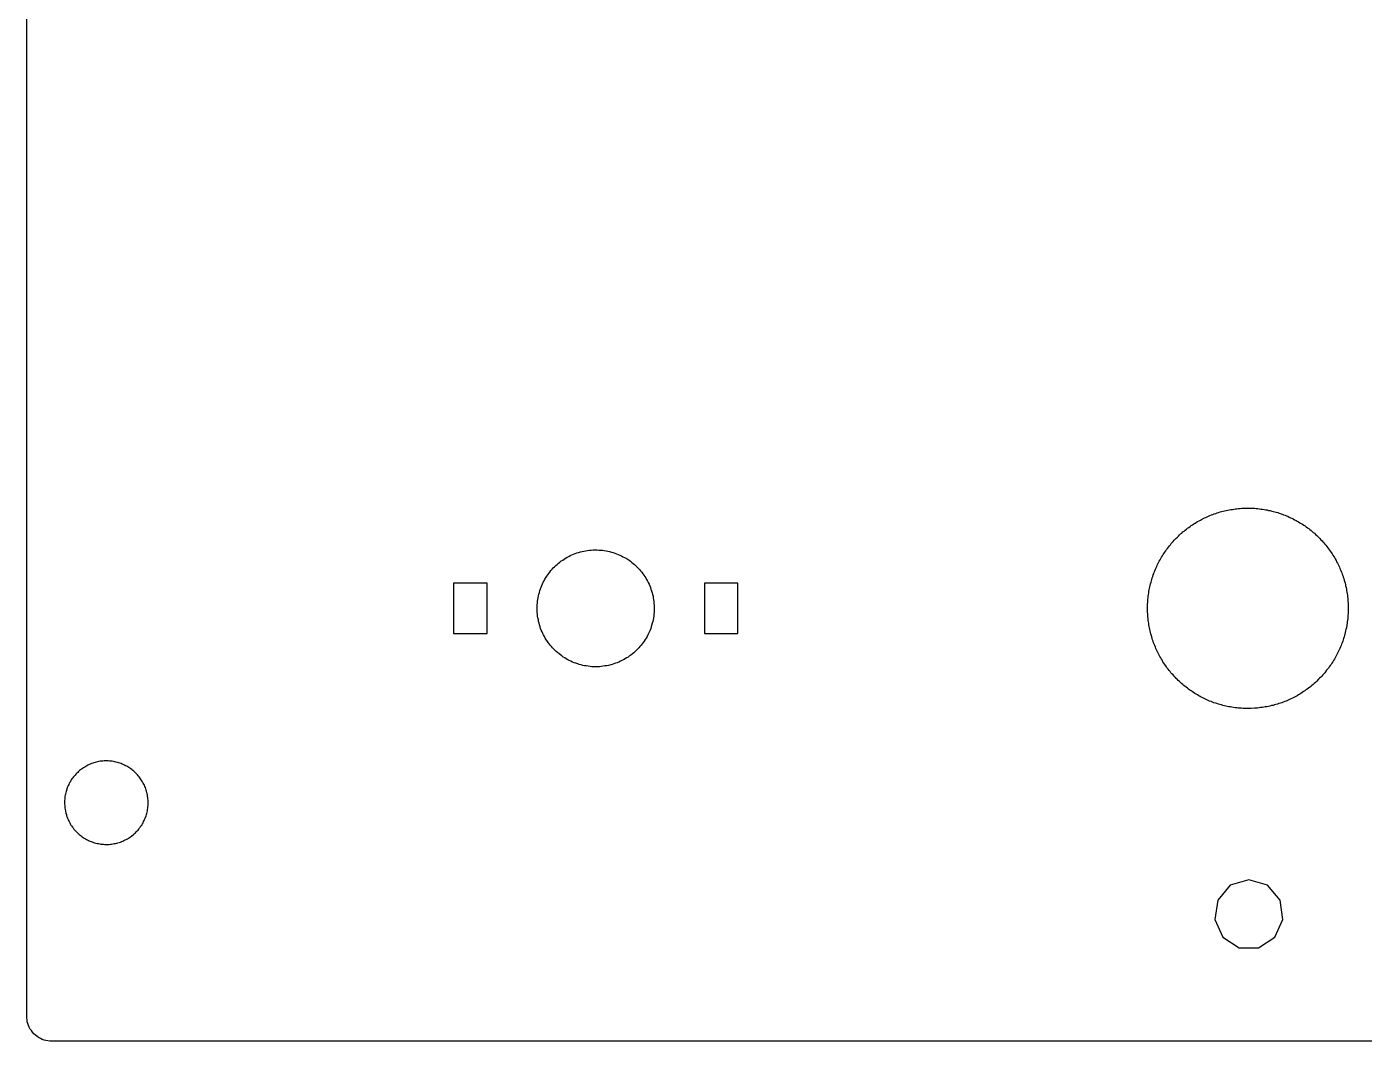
# Model space of a CAD drawing. Extents: x 14 to 160, y 773 to 1209.
# Drawn here: x 14 to 93.9, y 961.6 to 1022.3 of the extents above; entities that cross this region are included whole.
import ezdxf

# ---------------------------------------------------------------- set-up
doc = ezdxf.new("R2010")
doc.units = 0

msp = doc.modelspace()

# ---------------------------------------------------------------- linework, layer by layer
at = {"layer": 'Bottom'}
for p, q in [((14.012498, 963.051864), (14.0124, 1207.21)), ((84.344188, 992.908042), (84.433043, 992.939764)), ((84.433043, 992.939764), (84.512417, 992.980978)), ((84.512417, 992.980978), (84.594927, 993.0127)), ((84.594927, 993.0127), (84.677438, 993.053914)), ((84.677438, 993.053914), (84.766301, 993.085636)), ((84.766301, 993.085636), (84.845675, 993.120522)), ((84.845675, 993.120522), (84.93453, 993.152243)), ((84.93453, 993.152243), (85.026562, 993.183965)), ((85.026562, 993.183965), (85.105936, 993.209278)), ((85.105936, 993.209278), (85.194791, 993.231426)), ((85.194791, 993.231426), (85.286823, 993.266312)), ((85.286823, 993.266312), (85.375686, 993.288461)), ((85.375686, 993.288461), (85.464541, 993.313773)), ((85.464541, 993.313773), (85.553404, 993.329593)), ((85.553404, 993.329593), (85.642259, 993.354906)), ((85.642259, 993.354906), (85.740644, 993.370726)), ((85.740644, 993.370726), (85.829499, 993.396039)), ((85.829499, 993.396039), (85.918363, 993.411859)), ((85.918363, 993.411859), (86.01674, 993.418349)), ((86.01674, 993.418349), (86.105603, 993.43417)), ((86.105603, 993.43417), (86.20398, 993.453154)), ((86.20398, 993.453154), (86.292843, 993.459645)), ((86.292843, 993.459645), (86.39122, 993.469137)), ((86.39122, 993.469137), (86.480075, 993.475627)), ((86.480075, 993.475627), (86.57846, 993.485119)), ((86.57846, 993.485119), (86.673668, 993.49161)), ((86.673668, 993.49161), (87.1529, 993.491)), ((87.1529, 993.491), (87.251277, 993.48451)), ((87.251277, 993.48451), (87.3496, 993.485)), ((87.3496, 993.485), (87.4448, 993.475508)), ((87.4448, 993.475508), (87.53684, 993.469017)), ((87.53684, 993.469017), (87.63204, 993.453197)), ((87.63204, 993.453197), (87.724072, 993.443705)), ((87.724072, 993.443705), (87.81928, 993.427885)), ((87.81928, 993.427885), (87.908144, 993.418392)), ((87.908144, 993.418392), (88.00652, 993.402572)), ((88.00652, 993.402572), (88.095384, 993.386752)), ((88.095384, 993.386752), (88.184239, 993.361439)), ((88.184239, 993.361439), (88.282616, 993.345619)), ((88.282616, 993.345619), (88.371479, 993.323471)), ((88.371479, 993.323471), (88.460334, 993.298158)), ((88.460334, 993.298158), (88.552374, 993.282338)), ((88.552374, 993.282338), (88.641229, 993.250616)), ((88.641229, 993.250616), (88.730092, 993.225303)), ((88.730092, 993.225303), (88.812602, 993.199991)), ((88.812602, 993.199991), (88.99032, 993.136628)), ((88.99032, 993.136628), (89.069694, 993.104907)), ((89.069694, 993.104907), (89.161734, 993.070021)), ((89.161734, 993.070021), (89.241027, 993.038299)), ((89.241027, 993.038299), (89.323537, 993.006577)), ((89.323537, 993.006577), (89.412555, 992.965363)), ((89.412555, 992.965363), (89.495065, 992.924149)), ((83.06863, 992.071374), (83.13208, 992.128408)), ((83.13208, 992.128408), (83.205036, 992.185443)), ((83.205036, 992.185443), (83.271655, 992.242477)), ((83.271655, 992.242477), (83.344611, 992.293183)), ((83.344611, 992.293183), (83.417567, 992.347054)), ((83.417567, 992.347054), (83.490604, 992.39776)), ((83.490604, 992.39776), (83.56356, 992.454794)), ((83.56356, 992.454794), (83.636516, 992.502336)), ((83.636516, 992.502336), (83.71589, 992.549878)), ((83.71589, 992.549878), (83.788846, 992.600584)), ((83.788846, 992.600584), (83.871364, 992.648127)), ((83.871364, 992.648127), (83.94432, 992.689341)), ((83.94432, 992.689341), (84.02683, 992.736883)), ((84.02683, 992.736883), (84.106204, 992.778097)), ((84.106204, 992.778097), (84.17916, 992.825639)), ((84.17916, 992.825639), (84.344188, 992.908042)), ((89.495065, 992.924149), (89.574439, 992.892427)), ((89.574439, 992.892427), (89.656949, 992.851213)), ((89.656949, 992.851213), (89.736323, 992.803671)), ((89.736323, 992.803671), (89.8188, 992.762)), ((89.8188, 992.762), (89.891756, 992.720786)), ((89.891756, 992.720786), (89.974274, 992.673244)), ((89.974274, 992.673244), (90.053567, 992.622538)), ((90.053567, 992.622538), (90.126604, 992.584488)), ((90.126604, 992.584488), (90.19956, 992.533782)), ((90.19956, 992.533782), (90.28207, 992.486239)), ((90.28207, 992.486239), (90.355107, 992.429205)), ((90.355107, 992.429205), (90.428063, 992.381663)), ((90.428063, 992.381663), (90.501019, 992.324629)), ((90.501019, 992.324629), (90.574056, 992.273923)), ((90.574056, 992.273923), (90.647012, 992.216888)), ((90.647012, 992.216888), (90.713631, 992.163018)), ((90.713631, 992.163018), (90.786668, 992.105984)), ((82.313479, 991.301532), (82.367424, 991.374387)), ((82.367424, 991.374387), (82.424538, 991.440914)), ((82.424538, 991.440914), (82.481651, 991.504276)), ((82.481651, 991.504276), (82.54827, 991.577131)), ((82.54827, 991.577131), (82.605384, 991.643657)), ((82.605384, 991.643657), (82.668835, 991.70702)), ((82.668835, 991.70702), (82.735454, 991.764054)), ((82.735454, 991.764054), (82.798904, 991.830581)), ((82.798904, 991.830581), (82.865523, 991.893943)), ((82.865523, 991.893943), (82.928974, 991.950977)), ((82.928974, 991.950977), (82.995593, 992.008012)), ((82.995593, 992.008012), (83.06863, 992.071374)), ((90.786668, 992.105984), (90.850119, 992.048949)), ((90.850119, 992.048949), (90.923075, 991.991915)), ((90.923075, 991.991915), (90.989694, 991.925389)), ((90.989694, 991.925389), (91.053144, 991.868354)), ((91.053144, 991.868354), (91.119763, 991.804992)), ((91.119763, 991.804992), (91.183214, 991.738465)), ((91.183214, 991.738465), (91.249833, 991.675103)), ((91.249833, 991.675103), (91.303778, 991.608576)), ((91.303778, 991.608576), (91.370397, 991.545214)), ((91.370397, 991.545214), (91.427511, 991.481851)), ((91.427511, 991.481851), (91.484624, 991.415325)), ((91.484624, 991.415325), (91.548075, 991.34247)), ((91.548075, 991.34247), (91.605188, 991.279108)), ((46.198493, 990.505728), (46.290524, 990.562762)), ((46.290524, 990.562762), (46.379388, 990.613468)), ((46.379388, 990.613468), (46.474596, 990.66101)), ((46.474596, 990.66101), (46.67135, 990.743406)), ((46.67135, 990.743406), (46.769735, 990.781456)), ((46.769735, 990.781456), (46.874457, 990.816342)), ((46.874457, 990.816342), (46.972842, 990.848063)), ((46.972842, 990.848063), (47.077564, 990.879785)), ((47.077564, 990.879785), (47.182294, 990.905098)), ((47.182294, 990.905098), (47.287024, 990.927246)), ((47.287024, 990.927246), (47.394922, 990.952559)), ((47.394922, 990.952559), (47.499652, 990.968379)), ((47.499652, 990.968379), (47.613895, 990.977871)), ((47.613895, 990.977871), (47.728147, 990.993691)), ((47.728147, 990.993691), (47.832869, 991.000182)), ((47.832869, 991.000182), (48.0614, 991)), ((48.0614, 991), (48.172475, 990.99351)), ((48.172475, 990.99351), (48.280373, 990.984017)), ((48.280373, 990.984017), (48.394625, 990.977527)), ((48.394625, 990.977527), (48.5057, 990.961707)), ((48.5057, 990.961707), (48.613598, 990.945886)), ((48.613598, 990.945886), (48.718328, 990.926902)), ((48.718328, 990.926902), (48.82305, 990.904754)), ((48.82305, 990.904754), (48.930948, 990.873032)), ((48.930948, 990.873032), (49.035678, 990.847719)), ((49.035678, 990.847719), (49.134055, 990.806505)), ((49.134055, 990.806505), (49.238785, 990.774783)), ((49.238785, 990.774783), (49.337162, 990.733569)), ((49.337162, 990.733569), (49.43237, 990.692355)), ((49.43237, 990.692355), (49.530755, 990.644813)), ((49.530755, 990.644813), (49.61961, 990.594107)), ((49.61961, 990.594107), (49.717987, 990.546565)), ((49.717987, 990.546565), (49.80685, 990.499023)), ((81.742237, 990.490444), (81.793014, 990.563299)), ((81.793014, 990.563299), (81.840622, 990.645694)), ((81.840622, 990.645694), (81.88823, 990.718549)), ((81.88823, 990.718549), (81.939007, 990.797813)), ((81.939007, 990.797813), (81.986615, 990.873832)), ((81.986615, 990.873832), (82.037392, 990.946686)), ((82.037392, 990.946686), (82.091337, 991.019541)), ((82.091337, 991.019541), (82.142113, 991.092396)), ((82.142113, 991.092396), (82.256365, 991.23817)), ((82.256365, 991.23817), (82.313479, 991.301532)), ((91.605188, 991.279108), (91.655965, 991.203089)), ((91.655965, 991.203089), (91.70991, 991.130234)), ((91.70991, 991.130234), (91.767024, 991.057379)), ((91.767024, 991.057379), (91.817801, 990.984525)), ((91.817801, 990.984525), (91.874914, 990.91167)), ((91.874914, 990.91167), (91.970122, 990.765888)), ((91.970122, 990.765888), (92.020899, 990.693033)), ((92.020899, 990.693033), (92.068507, 990.613769)), ((92.068507, 990.613769), (92.116116, 990.540915)), ((92.116116, 990.540915), (92.157387, 990.458519)), ((45.255915, 989.67873), (45.322534, 989.761125)), ((45.322534, 989.761125), (45.385985, 989.840389)), ((45.385985, 989.840389), (45.459022, 989.922785)), ((45.459022, 989.922785), (45.531978, 989.995639)), ((45.531978, 989.995639), (45.614488, 990.068494)), ((45.614488, 990.068494), (45.687525, 990.135021)), ((45.687525, 990.135021), (45.770035, 990.207875)), ((45.770035, 990.207875), (45.84941, 990.271238)), ((45.84941, 990.271238), (45.93192, 990.337764)), ((45.93192, 990.337764), (46.020775, 990.391635)), ((46.020775, 990.391635), (46.198493, 990.505728)), ((49.80685, 990.499023), (49.984568, 990.38493)), ((49.984568, 990.38493), (50.067078, 990.318403)), ((50.067078, 990.318403), (50.149588, 990.255041)), ((50.149588, 990.255041), (50.228962, 990.188514)), ((50.228962, 990.188514), (50.311472, 990.125152)), ((50.311472, 990.125152), (50.390847, 990.052297)), ((50.390847, 990.052297), (50.536832, 989.906515)), ((50.536832, 989.906515), (50.609787, 989.82412)), ((50.609787, 989.82412), (50.676406, 989.744856)), ((50.676406, 989.744856), (50.739857, 989.66246)), ((81.351703, 989.672671), (81.386638, 989.751935)), ((81.386638, 989.751935), (81.427909, 989.840675)), ((81.427909, 989.840675), (81.459675, 989.923071)), ((81.459675, 989.923071), (81.500946, 990.005466)), ((81.500946, 990.005466), (81.532712, 990.08473)), ((81.532712, 990.08473), (81.573983, 990.167125)), ((81.573983, 990.167125), (81.612086, 990.246389)), ((81.612086, 990.246389), (81.653357, 990.328785)), ((81.653357, 990.328785), (81.704134, 990.41118)), ((81.704134, 990.41118), (81.742237, 990.490444)), ((92.157387, 990.458519), (92.208164, 990.376116)), ((92.208164, 990.376116), (92.246266, 990.296852)), ((92.246266, 990.296852), (92.287538, 990.214448)), ((92.287538, 990.214448), (92.328809, 990.135184)), ((92.328809, 990.135184), (92.411327, 989.970385)), ((92.411327, 989.970385), (92.443093, 989.891121)), ((92.443093, 989.891121), (92.484364, 989.808718)), ((92.484364, 989.808718), (92.51613, 989.719986)), ((41.5048, 989.007), (39.5055, 989.007)), ((39.5055, 989.007), (39.5055, 986.012)), ((41.5048, 986.012), (41.5048, 989.007)), ((44.729155, 988.769149), (44.811665, 988.965638)), ((44.811665, 988.965638), (44.859273, 989.063887)), ((44.859273, 989.063887), (44.906881, 989.152618)), ((44.906881, 989.152618), (44.957658, 989.250859)), ((44.957658, 989.250859), (45.071901, 989.428331)), ((45.071901, 989.428331), (45.125846, 989.51707)), ((45.125846, 989.51707), (45.192465, 989.599466)), ((45.192465, 989.599466), (45.255915, 989.67873)), ((50.739857, 989.66246), (50.806476, 989.580057)), ((50.806476, 989.580057), (50.869926, 989.500793)), ((50.869926, 989.500793), (50.984178, 989.323321)), ((50.984178, 989.323321), (51.034955, 989.231417)), ((51.034955, 989.231417), (51.082563, 989.136341)), ((51.082563, 989.136341), (51.130172, 989.047601)), ((51.130172, 989.047601), (51.180948, 988.949361)), ((51.180948, 988.949361), (51.219051, 988.85112)), ((56.4839, 989.007), (54.4878, 989.007)), ((54.4878, 989.007), (54.4878, 986.012)), ((56.4839, 986.012), (56.4839, 989.007)), ((81.110575, 988.877144), (81.132754, 988.972212)), ((81.132754, 988.972212), (81.158102, 989.064124)), ((81.158102, 989.064124), (81.18345, 989.152856)), ((81.18345, 989.152856), (81.20571, 989.23212)), ((81.20571, 989.23212), (81.231058, 989.324024)), ((81.231058, 989.324024), (81.262824, 989.412755)), ((81.262824, 989.412755), (81.288171, 989.501495)), ((81.288171, 989.501495), (81.319937, 989.580759)), ((81.319937, 989.580759), (81.351703, 989.672671)), ((92.51613, 989.719986), (92.547896, 989.63759)), ((92.547896, 989.63759), (92.579662, 989.548851)), ((92.579662, 989.548851), (92.614596, 989.469587)), ((92.614596, 989.469587), (92.636776, 989.377675)), ((92.636776, 989.377675), (92.67171, 989.288943)), ((92.67171, 989.288943), (92.693889, 989.200203)), ((92.693889, 989.200203), (92.744666, 989.022731)), ((92.744666, 989.022731), (92.766927, 988.933999)), ((92.766927, 988.933999), (92.782769, 988.845259)), ((44.535553, 988.040255), (44.557732, 988.144831)), ((44.557732, 988.144831), (44.573575, 988.258924)), ((44.573575, 988.258924), (44.598922, 988.3635)), ((44.598922, 988.3635), (44.630688, 988.461748)), ((44.630688, 988.461748), (44.665623, 988.566324)), ((44.665623, 988.566324), (44.697389, 988.674081)), ((44.697389, 988.674081), (44.729155, 988.769149)), ((51.219051, 988.85112), (51.260322, 988.752872)), ((51.260322, 988.752872), (51.292088, 988.648296)), ((51.292088, 988.648296), (51.33336, 988.550048)), ((51.33336, 988.550048), (51.358707, 988.445472)), ((51.358707, 988.445472), (51.390473, 988.340887)), ((51.390473, 988.340887), (51.415821, 988.236302)), ((51.415821, 988.236302), (51.431663, 988.128553)), ((80.971, 988.05), (80.986842, 988.138732)), ((80.986842, 988.138732), (80.996348, 988.236972)), ((80.996348, 988.236972), (81.002847, 988.332048)), ((81.002847, 988.332048), (81.021858, 988.420788)), ((81.021858, 988.420788), (81.0377, 988.512692)), ((81.0377, 988.512692), (81.053543, 988.607768)), ((81.053543, 988.607768), (81.069385, 988.6965)), ((81.069385, 988.6965), (81.085227, 988.788404)), ((81.085227, 988.788404), (81.110575, 988.877144)), ((92.782769, 988.845259), (92.808117, 988.753355)), ((92.808117, 988.753355), (92.823959, 988.664623)), ((92.823959, 988.664623), (92.839801, 988.566375)), ((92.839801, 988.566375), (92.855644, 988.477643)), ((92.855644, 988.477643), (92.874654, 988.382567)), ((92.874654, 988.382567), (92.890497, 988.290663)), ((92.890497, 988.290663), (92.896996, 988.195587)), ((92.896996, 988.195587), (92.906502, 988.106855)), ((44.494201, 987.489093), (44.5007, 987.603178)), ((44.5007, 987.375), (44.494201, 987.489093)), ((44.500698, 987.260672), (44.5007, 987.375)), ((44.5007, 987.717), (44.510205, 987.821585)), ((44.5007, 987.603178), (44.5007, 987.717)), ((44.510205, 987.821585), (44.526048, 987.93567)), ((44.526048, 987.93567), (44.535553, 988.040255)), ((51.431663, 988.128553), (51.447505, 988.023977)), ((51.447505, 988.023977), (51.463348, 987.909884)), ((51.463348, 987.909884), (51.472853, 987.805299)), ((51.472853, 987.805299), (51.479353, 987.691214)), ((51.4888, 987.374), (51.479295, 987.259915)), ((51.479353, 987.691214), (51.488858, 987.577121)), ((51.488858, 987.577121), (51.4888, 987.374)), ((80.954995, 987.276076), (80.955, 987.764)), ((80.955, 987.764), (80.964505, 987.85274)), ((80.964505, 987.85274), (80.971005, 987.95098)), ((80.971005, 987.95098), (80.971, 988.05)), ((92.906502, 988.106855), (92.913001, 988.008607)), ((92.913001, 988.008607), (92.922506, 987.910367)), ((92.922506, 987.910367), (92.929006, 987.821635)), ((92.9385, 987.375), (92.928995, 987.27676)), ((92.929006, 987.821635), (92.929, 987.724)), ((92.929, 987.724), (92.938505, 987.628924)), ((92.938505, 987.628924), (92.9385, 987.375)), ((44.516541, 987.156087), (44.500698, 987.260672)), ((44.526046, 987.042002), (44.516541, 987.156087)), ((44.541888, 986.937417), (44.526046, 987.042002)), ((44.567236, 986.832841), (44.541888, 986.937417)), ((44.583078, 986.718748), (44.567236, 986.832841)), ((44.614844, 986.620508), (44.583078, 986.718748)), ((44.640192, 986.515923), (44.614844, 986.620508)), ((51.374573, 986.619751), (51.311122, 986.410582)), ((51.39992, 986.717991), (51.374573, 986.619751)), ((51.4221, 986.832084), (51.39992, 986.717991)), ((51.441111, 986.93666), (51.4221, 986.832084)), ((51.456953, 987.041245), (51.441111, 986.93666)), ((51.472795, 987.15533), (51.456953, 987.041245)), ((51.479295, 987.259915), (51.472795, 987.15533)), ((80.9645, 987.181), (80.954995, 987.276076)), ((80.964538, 987.09201), (80.9645, 987.181)), ((80.971037, 986.993762), (80.964538, 987.09201)), ((80.980543, 986.895521), (80.971037, 986.993762)), ((80.996385, 986.80679), (80.980543, 986.895521)), ((81.002885, 986.708541), (80.996385, 986.80679)), ((81.021895, 986.61981), (81.002885, 986.708541)), ((81.037738, 986.521561), (81.021895, 986.61981)), ((92.874649, 986.621068), (92.855638, 986.522819)), ((92.881148, 986.7098), (92.874649, 986.621068)), ((92.89699, 986.808048), (92.881148, 986.7098)), ((92.906496, 986.89678), (92.89699, 986.808048)), ((92.912995, 986.99502), (92.906496, 986.89678)), ((92.922501, 987.093268), (92.912995, 986.99502)), ((92.929, 987.182), (92.922501, 987.093268)), ((92.928995, 987.27676), (92.929, 987.182)), ((39.5055, 986.012), (41.5048, 986.012)), ((44.671958, 986.411338), (44.640192, 986.515923)), ((44.703724, 986.313098), (44.671958, 986.411338)), ((44.744995, 986.208513), (44.703724, 986.313098)), ((44.786266, 986.110273), (44.744995, 986.208513)), ((44.833875, 986.012033), (44.786266, 986.110273)), ((44.875146, 985.923293), (44.833875, 986.012033)), ((44.932259, 985.825052), (44.875146, 985.923293)), ((44.979868, 985.736313), (44.932259, 985.825052)), ((45.151241, 985.47011), (44.979868, 985.736313)), ((51.000076, 985.735557), (50.952468, 985.646825)), ((51.05719, 985.824297), (51.000076, 985.735557)), ((51.107967, 985.922537), (51.05719, 985.824297)), ((51.155575, 986.011277), (51.107967, 985.922537)), ((51.238085, 986.207757), (51.155575, 986.011277)), ((51.276188, 986.312342), (51.238085, 986.207757)), ((51.311122, 986.410582), (51.276188, 986.312342)), ((54.4878, 986.012), (56.4839, 986.012)), ((81.044237, 986.432829), (81.037738, 986.521561)), ((81.069585, 986.34409), (81.044237, 986.432829)), ((81.085427, 986.245849), (81.069585, 986.34409)), ((81.101269, 986.157109), (81.085427, 986.245849)), ((81.126617, 986.068378), (81.101269, 986.157109)), ((81.148796, 985.979638), (81.126617, 986.068378)), ((81.199573, 985.802166), (81.148796, 985.979638)), ((81.224921, 985.710262), (81.199573, 985.802166)), ((92.687465, 985.803424), (92.662118, 985.71152)), ((92.709645, 985.892164), (92.687465, 985.803424)), ((92.760421, 986.069636), (92.709645, 985.892164)), ((92.782682, 986.158367), (92.760421, 986.069636)), ((92.801693, 986.247107), (92.782682, 986.158367)), ((92.823872, 986.345348), (92.801693, 986.247107)), ((92.855638, 986.522819), (92.823872, 986.345348)), ((45.21786, 985.387714), (45.151241, 985.47011)), ((45.28131, 985.30531), (45.21786, 985.387714)), ((45.347929, 985.226047), (45.28131, 985.30531)), ((45.420885, 985.143643), (45.347929, 985.226047)), ((45.639858, 984.924974), (45.420885, 985.143643)), ((50.416299, 984.997177), (50.343343, 984.924322)), ((50.498809, 985.070032), (50.416299, 984.997177)), ((50.56226, 985.142887), (50.498809, 985.070032)), ((50.635216, 985.22529), (50.56226, 985.142887)), ((50.701835, 985.304554), (50.635216, 985.22529)), ((50.765285, 985.386958), (50.701835, 985.304554)), ((50.831904, 985.469353), (50.765285, 985.386958)), ((50.885849, 985.558085), (50.831904, 985.469353)), ((50.952468, 985.646825), (50.885849, 985.558085)), ((81.256687, 985.62153), (81.224921, 985.710262)), ((81.288453, 985.542266), (81.256687, 985.62153)), ((81.3138, 985.450362), (81.288453, 985.542266)), ((81.345566, 985.36163), (81.3138, 985.450362)), ((81.377332, 985.282366), (81.345566, 985.36163)), ((81.418603, 985.199971), (81.377332, 985.282366)), ((81.450369, 985.111231), (81.418603, 985.199971)), ((81.491641, 985.028835), (81.450369, 985.111231)), ((81.523407, 984.949572), (81.491641, 985.028835)), ((81.564678, 984.867176), (81.523407, 984.949572)), ((92.360463, 984.95083), (92.319192, 984.868434)), ((92.401735, 985.030093), (92.360463, 984.95083)), ((92.433501, 985.112489), (92.401735, 985.030093)), ((92.474772, 985.201229), (92.433501, 985.112489)), ((92.506538, 985.283624), (92.474772, 985.201229)), ((92.541472, 985.362888), (92.506538, 985.283624)), ((92.573238, 985.45162), (92.541472, 985.362888)), ((92.605004, 985.543524), (92.573238, 985.45162)), ((92.630352, 985.622788), (92.605004, 985.543524)), ((92.662118, 985.71152), (92.630352, 985.622788)), ((45.719232, 984.861611), (45.639858, 984.924974)), ((45.801742, 984.788757), (45.719232, 984.861611)), ((45.884252, 984.72223), (45.801742, 984.788757)), ((45.973116, 984.665196), (45.884252, 984.72223)), ((46.05249, 984.601833), (45.973116, 984.665196)), ((46.141345, 984.544799), (46.05249, 984.601833)), ((46.233377, 984.494093), (46.141345, 984.544799)), ((46.328585, 984.437059), (46.233377, 984.494093)), ((46.41744, 984.389517), (46.328585, 984.437059)), ((46.515825, 984.348303), (46.41744, 984.389517)), ((46.614202, 984.30076), (46.515825, 984.348303)), ((46.712587, 984.259546), (46.614202, 984.30076)), ((46.807787, 984.227825), (46.712587, 984.259546)), ((46.915694, 984.186611), (46.807787, 984.227825)), ((47.010894, 984.154889), (46.915694, 984.186611)), ((47.118801, 984.129576), (47.010894, 984.154889)), ((48.969196, 984.154237), (48.759744, 984.103531)), ((49.077094, 984.185959), (48.969196, 984.154237)), ((49.172303, 984.227173), (49.077094, 984.185959)), ((49.27068, 984.258895), (49.172303, 984.227173)), ((49.37541, 984.300109), (49.27068, 984.258895)), ((49.464265, 984.347651), (49.37541, 984.300109)), ((49.56265, 984.388865), (49.464265, 984.347651)), ((49.661026, 984.436407), (49.56265, 984.388865)), ((49.74989, 984.493441), (49.661026, 984.436407)), ((49.838745, 984.544148), (49.74989, 984.493441)), ((49.927608, 984.601182), (49.838745, 984.544148)), ((50.01964, 984.664544), (49.927608, 984.601182)), ((50.099014, 984.721579), (50.01964, 984.664544)), ((50.181532, 984.788105), (50.099014, 984.721579)), ((50.260825, 984.86096), (50.181532, 984.788105)), ((50.343343, 984.924322), (50.260825, 984.86096)), ((81.605949, 984.787912), (81.564678, 984.867176)), ((81.64722, 984.705517), (81.605949, 984.787912)), ((81.694829, 984.623121), (81.64722, 984.705517)), ((81.7361, 984.543857), (81.694829, 984.623121)), ((81.783708, 984.471003), (81.7361, 984.543857)), ((81.834485, 984.388607), (81.783708, 984.471003)), ((81.872588, 984.315752), (81.834485, 984.388607)), ((81.923364, 984.233357), (81.872588, 984.315752)), ((81.980478, 984.160502), (81.923364, 984.233357)), ((82.075686, 984.01472), (81.980478, 984.160502)), ((91.91293, 984.16176), (91.865322, 984.088905)), ((91.963707, 984.244156), (91.91293, 984.16176)), ((92.011315, 984.31701), (91.963707, 984.244156)), ((92.062092, 984.389865), (92.011315, 984.31701)), ((92.1097, 984.472261), (92.062092, 984.389865)), ((92.150971, 984.545115), (92.1097, 984.472261)), ((92.198579, 984.624379), (92.150971, 984.545115)), ((92.281089, 984.78917), (92.198579, 984.624379)), ((92.319192, 984.868434), (92.281089, 984.78917)), ((47.223523, 984.104264), (47.118801, 984.129576)), ((47.328253, 984.082115), (47.223523, 984.104264)), ((47.432975, 984.066295), (47.328253, 984.082115)), ((47.547227, 984.050475), (47.432975, 984.066295)), ((47.655125, 984.03149), (47.547227, 984.050475)), ((47.7662, 984.025), (47.655125, 984.03149)), ((47.880457, 984.024492), (47.7662, 984.025)), ((47.9947, 984.015), (47.880457, 984.024492)), ((48.1092, 984.025), (47.994948, 984.015508)), ((48.213889, 984.024267), (48.1092, 984.025)), ((48.328141, 984.030758), (48.213889, 984.024267)), ((48.432863, 984.049742), (48.328141, 984.030758)), ((48.547115, 984.065562), (48.432863, 984.049742)), ((48.651837, 984.081383), (48.547115, 984.065562)), ((48.759744, 984.103531), (48.651837, 984.081383)), ((82.1328, 983.941865), (82.075686, 984.01472)), ((82.183577, 983.869011), (82.1328, 983.941865)), ((82.24069, 983.805648), (82.183577, 983.869011)), ((82.294635, 983.732794), (82.24069, 983.805648)), ((82.351749, 983.659939), (82.294635, 983.732794)), ((82.408863, 983.593412), (82.351749, 983.659939)), ((82.475482, 983.53005), (82.408863, 983.593412)), ((82.532595, 983.457195), (82.475482, 983.53005)), ((82.596046, 983.390669), (82.532595, 983.457195)), ((82.653159, 983.327306), (82.596046, 983.390669)), ((91.297329, 983.391927), (91.23071, 983.328564)), ((91.354443, 983.458453), (91.297329, 983.391927)), ((91.417894, 983.531308), (91.354443, 983.458453)), ((91.475007, 983.59467), (91.417894, 983.531308)), ((91.532121, 983.661197), (91.475007, 983.59467)), ((91.646373, 983.806979), (91.532121, 983.661197)), ((91.703486, 983.870341), (91.646373, 983.806979)), ((91.7606, 983.943196), (91.703486, 983.870341)), ((91.808208, 984.016051), (91.7606, 983.943196)), ((91.865322, 984.088905), (91.808208, 984.016051)), ((82.719778, 983.270272), (82.653159, 983.327306)), ((82.783229, 983.203745), (82.719778, 983.270272)), ((82.849848, 983.140383), (82.783229, 983.203745)), ((82.913298, 983.083349), (82.849848, 983.140383)), ((82.976749, 983.016822), (82.913298, 983.083349)), ((83.052873, 982.962952), (82.976749, 983.016822)), ((83.116324, 982.905917), (83.052873, 982.962952)), ((83.262309, 982.791832), (83.116324, 982.905917)), ((83.328928, 982.734798), (83.262309, 982.791832)), ((83.401884, 982.684092), (83.328928, 982.734798)), ((83.474921, 982.630222), (83.401884, 982.684092)), ((83.547877, 982.579515), (83.474921, 982.630222)), ((83.620833, 982.531973), (83.547877, 982.579515)), ((90.339121, 982.580716), (90.266165, 982.533174)), ((90.412077, 982.631423), (90.339121, 982.580716)), ((90.485033, 982.685293), (90.412077, 982.631423)), ((90.55807, 982.735999), (90.485033, 982.685293)), ((90.704047, 982.850092), (90.55807, 982.735999)), ((90.770666, 982.907126), (90.704047, 982.850092)), ((90.843622, 982.964161), (90.770666, 982.907126)), ((90.907072, 983.018031), (90.843622, 982.964161)), ((90.973691, 983.084558), (90.907072, 983.018031)), ((91.037142, 983.141592), (90.973691, 983.084558)), ((91.16726, 983.27153), (91.037142, 983.141592)), ((91.23071, 983.328564), (91.16726, 983.27153)), ((83.700207, 982.474939), (83.620833, 982.531973)), ((83.773163, 982.427397), (83.700207, 982.474939)), ((83.855681, 982.386183), (83.773163, 982.427397)), ((83.928637, 982.335477), (83.855681, 982.386183)), ((84.011147, 982.287935), (83.928637, 982.335477)), ((84.090521, 982.246721), (84.011147, 982.287935)), ((84.163477, 982.205507), (84.090521, 982.246721)), ((84.245987, 982.167457), (84.163477, 982.205507)), ((84.325361, 982.126243), (84.245987, 982.167457)), ((84.407871, 982.085029), (84.325361, 982.126243)), ((84.496734, 982.043815), (84.407871, 982.085029)), ((84.579244, 982.012093), (84.496734, 982.043815)), ((84.658618, 981.970879), (84.579244, 982.012093)), ((84.75065, 981.939157), (84.658618, 981.970879)), ((84.830024, 981.907435), (84.75065, 981.939157)), ((84.918888, 981.872549), (84.830024, 981.907435)), ((85.001398, 981.850401), (84.918888, 981.872549)), ((85.090261, 981.818679), (85.001398, 981.850401)), ((85.179116, 981.793367), (85.090261, 981.818679)), ((85.267979, 981.761645), (85.179116, 981.793367)), ((85.360011, 981.736332), (85.267979, 981.761645)), ((88.615891, 981.76287), (88.536517, 981.737558)), ((88.704754, 981.794592), (88.615891, 981.76287)), ((88.793609, 981.819905), (88.704754, 981.794592)), ((88.885641, 981.851626), (88.793609, 981.819905)), ((88.974504, 981.873775), (88.885641, 981.851626)), ((89.053797, 981.908661), (88.974504, 981.873775)), ((89.145829, 981.940382), (89.053797, 981.908661)), ((89.225203, 981.972104), (89.145829, 981.940382)), ((89.307713, 982.013318), (89.225203, 981.972104)), ((89.396576, 982.04504), (89.307713, 982.013318)), ((89.47595, 982.086254), (89.396576, 982.04504)), ((89.640978, 982.168658), (89.47595, 982.086254)), ((89.720352, 982.206708), (89.640978, 982.168658)), ((89.802863, 982.247922), (89.720352, 982.206708)), ((89.882237, 982.289136), (89.802863, 982.247922)), ((89.958361, 982.336678), (89.882237, 982.289136)), ((90.037735, 982.387384), (89.958361, 982.336678)), ((90.110691, 982.428598), (90.037735, 982.387384)), ((90.193209, 982.47614), (90.110691, 982.428598)), ((90.266165, 982.533174), (90.193209, 982.47614)), ((85.448866, 981.71102), (85.360011, 981.736332)), ((85.537729, 981.6952), (85.448866, 981.71102)), ((85.626585, 981.669887), (85.537729, 981.6952)), ((85.715448, 981.647739), (85.626585, 981.669887)), ((85.813825, 981.631918), (85.715448, 981.647739)), ((85.902688, 981.616098), (85.813825, 981.631918)), ((85.991543, 981.597114), (85.902688, 981.616098)), ((86.089928, 981.590623), (85.991543, 981.597114)), ((86.178783, 981.574803), (86.089928, 981.590623)), ((86.27716, 981.565311), (86.178783, 981.574803)), ((86.366023, 981.54949), (86.27716, 981.565311)), ((86.4644, 981.543), (86.366023, 981.54949)), ((86.55956, 981.542984), (86.4644, 981.543)), ((86.657937, 981.533492), (86.55956, 981.542984)), ((86.7468, 981.524), (86.657937, 981.533492)), ((86.9436, 981.524), (86.7468, 981.524)), ((87.137038, 981.525016), (86.9434, 981.525)), ((87.3338, 981.544), (87.137038, 981.525016)), ((87.422606, 981.544225), (87.3338, 981.544)), ((87.520983, 981.550716), (87.422606, 981.544225)), ((87.616191, 981.566536), (87.520983, 981.550716)), ((87.705054, 981.576028), (87.616191, 981.566536)), ((87.803431, 981.591849), (87.705054, 981.576028)), ((87.892295, 981.598339), (87.803431, 981.591849)), ((87.98115, 981.617323), (87.892295, 981.598339)), ((88.079526, 981.633144), (87.98115, 981.617323)), ((88.16839, 981.648964), (88.079526, 981.633144)), ((88.257245, 981.671112), (88.16839, 981.648964)), ((88.349285, 981.696425), (88.257245, 981.671112)), ((88.444485, 981.712245), (88.349285, 981.696425)), ((88.536517, 981.737558), (88.444485, 981.712245)), ((17.10684, 977.768381), (17.059232, 977.711347)), ((17.163954, 977.815923), (17.10684, 977.768381)), ((17.221067, 977.857137), (17.163954, 977.815923)), ((17.284518, 977.907843), (17.221067, 977.857137)), ((17.341631, 977.945893), (17.284518, 977.907843)), ((17.40825, 977.987107), (17.341631, 977.945893)), ((17.471701, 978.028321), (17.40825, 977.987107)), ((17.53832, 978.069535), (17.471701, 978.028321)), ((17.60177, 978.110749), (17.53832, 978.069535)), ((17.668389, 978.142471), (17.60177, 978.110749)), ((17.741345, 978.174193), (17.668389, 978.142471)), ((17.804796, 978.199505), (17.741345, 978.174193)), ((17.877752, 978.231227), (17.804796, 978.199505)), ((17.950708, 978.25654), (17.877752, 978.231227)), ((18.023745, 978.278688), (17.950708, 978.25654)), ((18.096701, 978.304001), (18.023745, 978.278688)), ((18.242686, 978.335722), (18.096701, 978.304001)), ((18.325196, 978.351543), (18.242686, 978.335722)), ((18.398152, 978.370527), (18.325196, 978.351543)), ((18.48067, 978.377017), (18.398152, 978.370527)), ((18.559963, 978.38651), (18.48067, 978.377017)), ((18.633, 978.393), (18.559963, 978.38651)), ((18.877349, 978.393486), (18.633, 978.393)), ((18.95986, 978.386995), (18.877349, 978.393486)), ((19.039234, 978.377503), (18.95986, 978.386995)), ((19.11219, 978.371013), (19.039234, 978.377503)), ((19.1947, 978.352028), (19.11219, 978.371013)), ((19.267737, 978.345538), (19.1947, 978.352028)), ((19.340693, 978.329718), (19.267737, 978.345538)), ((19.423203, 978.304405), (19.340693, 978.329718)), ((19.49624, 978.288585), (19.423203, 978.304405)), ((19.569196, 978.263272), (19.49624, 978.288585)), ((19.642152, 978.241124), (19.569196, 978.263272)), ((19.705602, 978.206238), (19.642152, 978.241124)), ((19.778558, 978.184089), (19.705602, 978.206238)), ((19.845177, 978.149203), (19.778558, 978.184089)), ((19.918214, 978.111154), (19.845177, 978.149203)), ((19.981665, 978.076268), (19.918214, 978.111154)), ((20.048284, 978.038218), (19.981665, 978.076268)), ((20.111734, 977.997004), (20.048284, 978.038218)), ((20.178353, 977.95579), (20.111734, 977.997004)), ((20.235467, 977.914576), (20.178353, 977.95579)), ((20.298918, 977.867034), (20.235467, 977.914576)), ((20.356031, 977.82582), (20.298918, 977.867034)), ((20.413145, 977.778278), (20.356031, 977.82582)), ((20.470258, 977.727571), (20.413145, 977.778278)), ((16.522795, 976.988942), (16.48786, 976.925579)), ((16.55456, 977.061796), (16.522795, 976.988942)), ((16.595832, 977.128323), (16.55456, 977.061796)), ((16.627598, 977.191685), (16.595832, 977.128323)), ((16.668869, 977.258212), (16.627598, 977.191685)), ((16.71014, 977.315246), (16.668869, 977.258212)), ((16.757748, 977.378609), (16.71014, 977.315246)), ((16.79902, 977.435643), (16.757748, 977.378609)), ((16.894228, 977.549736), (16.79902, 977.435643)), ((16.945005, 977.60677), (16.894228, 977.549736)), ((17.002118, 977.663805), (16.945005, 977.60677)), ((17.059232, 977.711347), (17.002118, 977.663805)), ((20.517867, 977.670537), (20.470258, 977.727571)), ((20.57498, 977.622995), (20.517867, 977.670537)), ((20.622588, 977.565961), (20.57498, 977.622995)), ((20.673365, 977.508926), (20.622588, 977.565961)), ((20.720973, 977.451892), (20.673365, 977.508926)), ((20.77175, 977.38853), (20.720973, 977.451892)), ((20.809853, 977.331495), (20.77175, 977.38853)), ((20.851124, 977.264969), (20.809853, 977.331495)), ((20.892395, 977.207934), (20.851124, 977.264969)), ((20.933667, 977.144572), (20.892395, 977.207934)), ((20.965433, 977.071717), (20.933667, 977.144572)), ((21.006704, 977.005191), (20.965433, 977.071717)), ((21.03847, 976.941828), (21.006704, 977.005191)), ((16.284916, 976.187305), (16.278416, 976.10491)), ((16.294421, 976.26016), (16.284916, 976.187305)), ((16.310264, 976.342556), (16.294421, 976.26016)), ((16.326106, 976.41541), (16.310264, 976.342556)), ((16.341948, 976.494674), (16.326106, 976.41541)), ((16.357791, 976.567529), (16.341948, 976.494674)), ((16.433915, 976.786198), (16.357791, 976.567529)), ((16.456094, 976.852724), (16.433915, 976.786198)), ((16.48786, 976.925579), (16.456094, 976.852724)), ((21.063817, 976.868973), (21.03847, 976.941828)), ((21.095583, 976.802447), (21.063817, 976.868973)), ((21.120931, 976.729592), (21.095583, 976.802447)), ((21.14311, 976.656738), (21.120931, 976.729592)), ((21.168458, 976.583883), (21.14311, 976.656738)), ((21.1843, 976.511028), (21.168458, 976.583883)), ((21.209648, 976.431764), (21.1843, 976.511028)), ((21.216147, 976.35891), (21.209648, 976.431764)), ((21.23199, 976.276514), (21.216147, 976.35891)), ((21.241495, 976.203659), (21.23199, 976.276514)), ((21.251001, 976.121264), (21.241495, 976.203659)), ((16.268911, 976.025646), (16.2689, 975.807)), ((16.2689, 975.807), (16.2783, 975.725)), ((16.278416, 976.10491), (16.268911, 976.025646)), ((16.2783, 975.725), (16.2783, 975.643)), ((16.2783, 975.643), (16.294142, 975.563736)), ((16.294142, 975.563736), (16.303648, 975.490881)), ((16.303648, 975.490881), (16.31949, 975.408478)), ((16.31949, 975.408478), (16.351256, 975.262704)), ((21.200307, 975.334902), (21.21615, 975.407756)), ((21.21615, 975.407756), (21.225655, 975.49016)), ((21.225655, 975.49016), (21.241497, 975.563015)), ((21.241497, 975.563015), (21.251003, 975.642279)), ((21.2575, 976.042), (21.251001, 976.121264)), ((21.251003, 975.642279), (21.257502, 975.724674)), ((21.2575, 975.959119), (21.2575, 976.042)), ((21.267005, 975.886264), (21.2575, 975.959119)), ((21.2575, 975.807), (21.267005, 975.886264)), ((21.257502, 975.724674), (21.2575, 975.807)), ((16.351256, 975.262704), (16.376604, 975.189849)), ((16.376604, 975.189849), (16.392446, 975.116994)), ((16.392446, 975.116994), (16.424212, 975.04414)), ((16.424212, 975.04414), (16.449559, 974.971285)), ((16.449559, 974.971285), (16.481325, 974.89843)), ((16.481325, 974.89843), (16.506673, 974.831904)), ((16.506673, 974.831904), (16.544776, 974.768541)), ((16.544776, 974.768541), (16.57971, 974.695687)), ((16.57971, 974.695687), (16.611476, 974.62916)), ((16.611476, 974.62916), (16.652748, 974.565798)), ((16.652748, 974.565798), (16.69085, 974.508763)), ((20.835284, 974.508034), (20.876555, 974.565068)), ((20.876555, 974.565068), (20.917826, 974.628431)), ((20.917826, 974.628431), (20.955929, 974.694957)), ((20.955929, 974.694957), (20.990864, 974.767812)), ((20.990864, 974.767812), (21.02263, 974.831174)), ((21.02263, 974.831174), (21.054395, 974.897701)), ((21.054395, 974.897701), (21.086161, 974.970556)), ((21.086161, 974.970556), (21.136938, 975.116338)), ((21.136938, 975.116338), (21.159117, 975.189192)), ((21.159117, 975.189192), (21.178128, 975.262047)), ((21.178128, 975.262047), (21.200307, 975.334902)), ((16.69085, 974.508763), (16.741627, 974.445401)), ((16.741627, 974.445401), (16.782898, 974.388366)), ((16.782898, 974.388366), (16.830506, 974.32184)), ((16.830506, 974.32184), (16.878115, 974.264806)), ((16.878115, 974.264806), (16.928891, 974.217264)), ((16.928891, 974.217264), (16.9765, 974.160229)), ((16.9765, 974.160229), (17.033613, 974.103195)), ((17.033613, 974.103195), (17.090727, 974.055653)), ((17.090727, 974.055653), (17.138335, 974.004947)), ((17.138335, 974.004947), (17.204954, 973.957405)), ((17.204954, 973.957405), (17.262068, 973.909862)), ((17.262068, 973.909862), (17.319181, 973.868648)), ((17.319181, 973.868648), (17.382632, 973.827434)), ((17.382632, 973.827434), (17.449251, 973.78622)), ((17.449251, 973.78622), (17.512701, 973.745006)), ((20.022923, 973.744285), (20.089542, 973.785499)), ((20.089542, 973.785499), (20.152992, 973.826713)), ((20.152992, 973.826713), (20.210106, 973.867927)), ((20.210106, 973.867927), (20.273556, 973.909141)), ((20.273556, 973.909141), (20.387799, 974.004217)), ((20.387799, 974.004217), (20.444913, 974.054923)), ((20.444913, 974.054923), (20.502026, 974.102466)), ((20.502026, 974.102466), (20.549635, 974.1595)), ((20.549635, 974.1595), (20.600411, 974.216534)), ((20.600411, 974.216534), (20.657525, 974.264076)), ((20.657525, 974.264076), (20.705133, 974.321111)), ((20.705133, 974.321111), (20.746404, 974.387637)), ((20.746404, 974.387637), (20.794013, 974.444671)), ((20.794013, 974.444671), (20.835284, 974.508034)), ((17.512701, 973.745006), (17.576152, 973.706957)), ((17.576152, 973.706957), (17.642771, 973.672071)), ((17.642771, 973.672071), (17.706221, 973.640349)), ((17.706221, 973.640349), (17.779177, 973.608627)), ((17.779177, 973.608627), (17.855301, 973.583315)), ((17.855301, 973.583315), (17.918752, 973.551593)), ((17.918752, 973.551593), (17.991708, 973.52628)), ((17.991708, 973.52628), (18.064745, 973.504132)), ((18.064745, 973.504132), (18.137701, 973.485147)), ((18.137701, 973.485147), (18.220211, 973.469327)), ((18.220211, 973.469327), (18.293248, 973.453507)), ((18.293248, 973.453507), (18.372541, 973.437686)), ((18.372541, 973.437686), (18.445578, 973.431196)), ((18.445578, 973.431196), (18.528088, 973.421704)), ((18.528088, 973.421704), (18.601044, 973.412212)), ((18.601044, 973.412212), (18.683563, 973.405721)), ((18.683563, 973.405721), (18.7629, 973.405)), ((18.7632, 973.405), (18.8457, 973.405)), ((18.8457, 973.405), (18.925074, 973.41149)), ((18.925074, 973.41149), (19.007584, 973.420983)), ((19.007584, 973.420983), (19.080621, 973.430475)), ((19.080621, 973.430475), (19.163132, 973.436965)), ((19.163132, 973.436965), (19.236087, 973.452785)), ((19.236087, 973.452785), (19.315462, 973.468606)), ((19.315462, 973.468606), (19.388417, 973.484426)), ((19.388417, 973.484426), (19.461455, 973.50341)), ((19.461455, 973.50341), (19.534411, 973.525559)), ((19.534411, 973.525559), (19.607366, 973.550871)), ((19.607366, 973.550871), (19.683491, 973.582593)), ((19.683491, 973.582593), (19.756447, 973.607906)), ((19.756447, 973.607906), (19.819897, 973.639628)), ((19.819897, 973.639628), (19.886516, 973.671349)), ((19.886516, 973.671349), (19.959472, 973.706235)), ((19.959472, 973.706235), (20.022923, 973.744285)), ((85.89235, 970.967905), (85.142813, 970.082624)), ((87.0036, 971.297), (85.89235, 970.967905)), ((88.111547, 970.967983), (87.003547, 971.297078)), ((88.870849, 970.082702), (88.111547, 970.967983)), ((85.142813, 970.082624), (84.976615, 968.927484)), ((89.037047, 968.927562), (88.870849, 970.082702)), ((84.976615, 968.927484), (85.452405, 967.867794)), ((88.554742, 967.867872), (89.037047, 968.927562)), ((85.452405, 967.867794), (86.426781, 967.235922)), ((87.5771, 967.236), (88.554742, 967.867872)), ((86.426781, 967.235922), (87.5771, 967.236)), ((14.02834, 962.931435), (14.012498, 963.051864)), ((14.044182, 962.817342), (14.02834, 962.931435)), ((14.075948, 962.703257), (14.044182, 962.817342)), ((14.117219, 962.589164), (14.075948, 962.703257)), ((14.164828, 962.484588), (14.117219, 962.589164)), ((14.221941, 962.380003), (14.164828, 962.484588)), ((14.28856, 962.281763), (14.221941, 962.380003)), ((14.361516, 962.183514), (14.28856, 962.281763)), ((14.44089, 962.094782), (14.361516, 962.183514)), ((14.529745, 962.015519), (14.44089, 962.094782)), ((14.621785, 961.942664), (14.529745, 962.015519)), ((14.716985, 961.876137), (14.621785, 961.942664)), ((14.824892, 961.812775), (14.716985, 961.876137)), ((14.935959, 961.762069), (14.824892, 961.812775)), ((15.043867, 961.720855), (14.935959, 961.762069)), ((15.15811, 961.689133), (15.043867, 961.720855)), ((15.278707, 961.666984), (15.15811, 961.689133)), ((15.39295, 961.657492), (15.278707, 961.666984)), ((15.4564, 961.648), (15.39295, 961.657492)), ((158.411743, 961.64793), (15.4564, 961.648))]:
    msp.add_line(p, q, dxfattribs=at)

doc.saveas('drawing.dxf')
